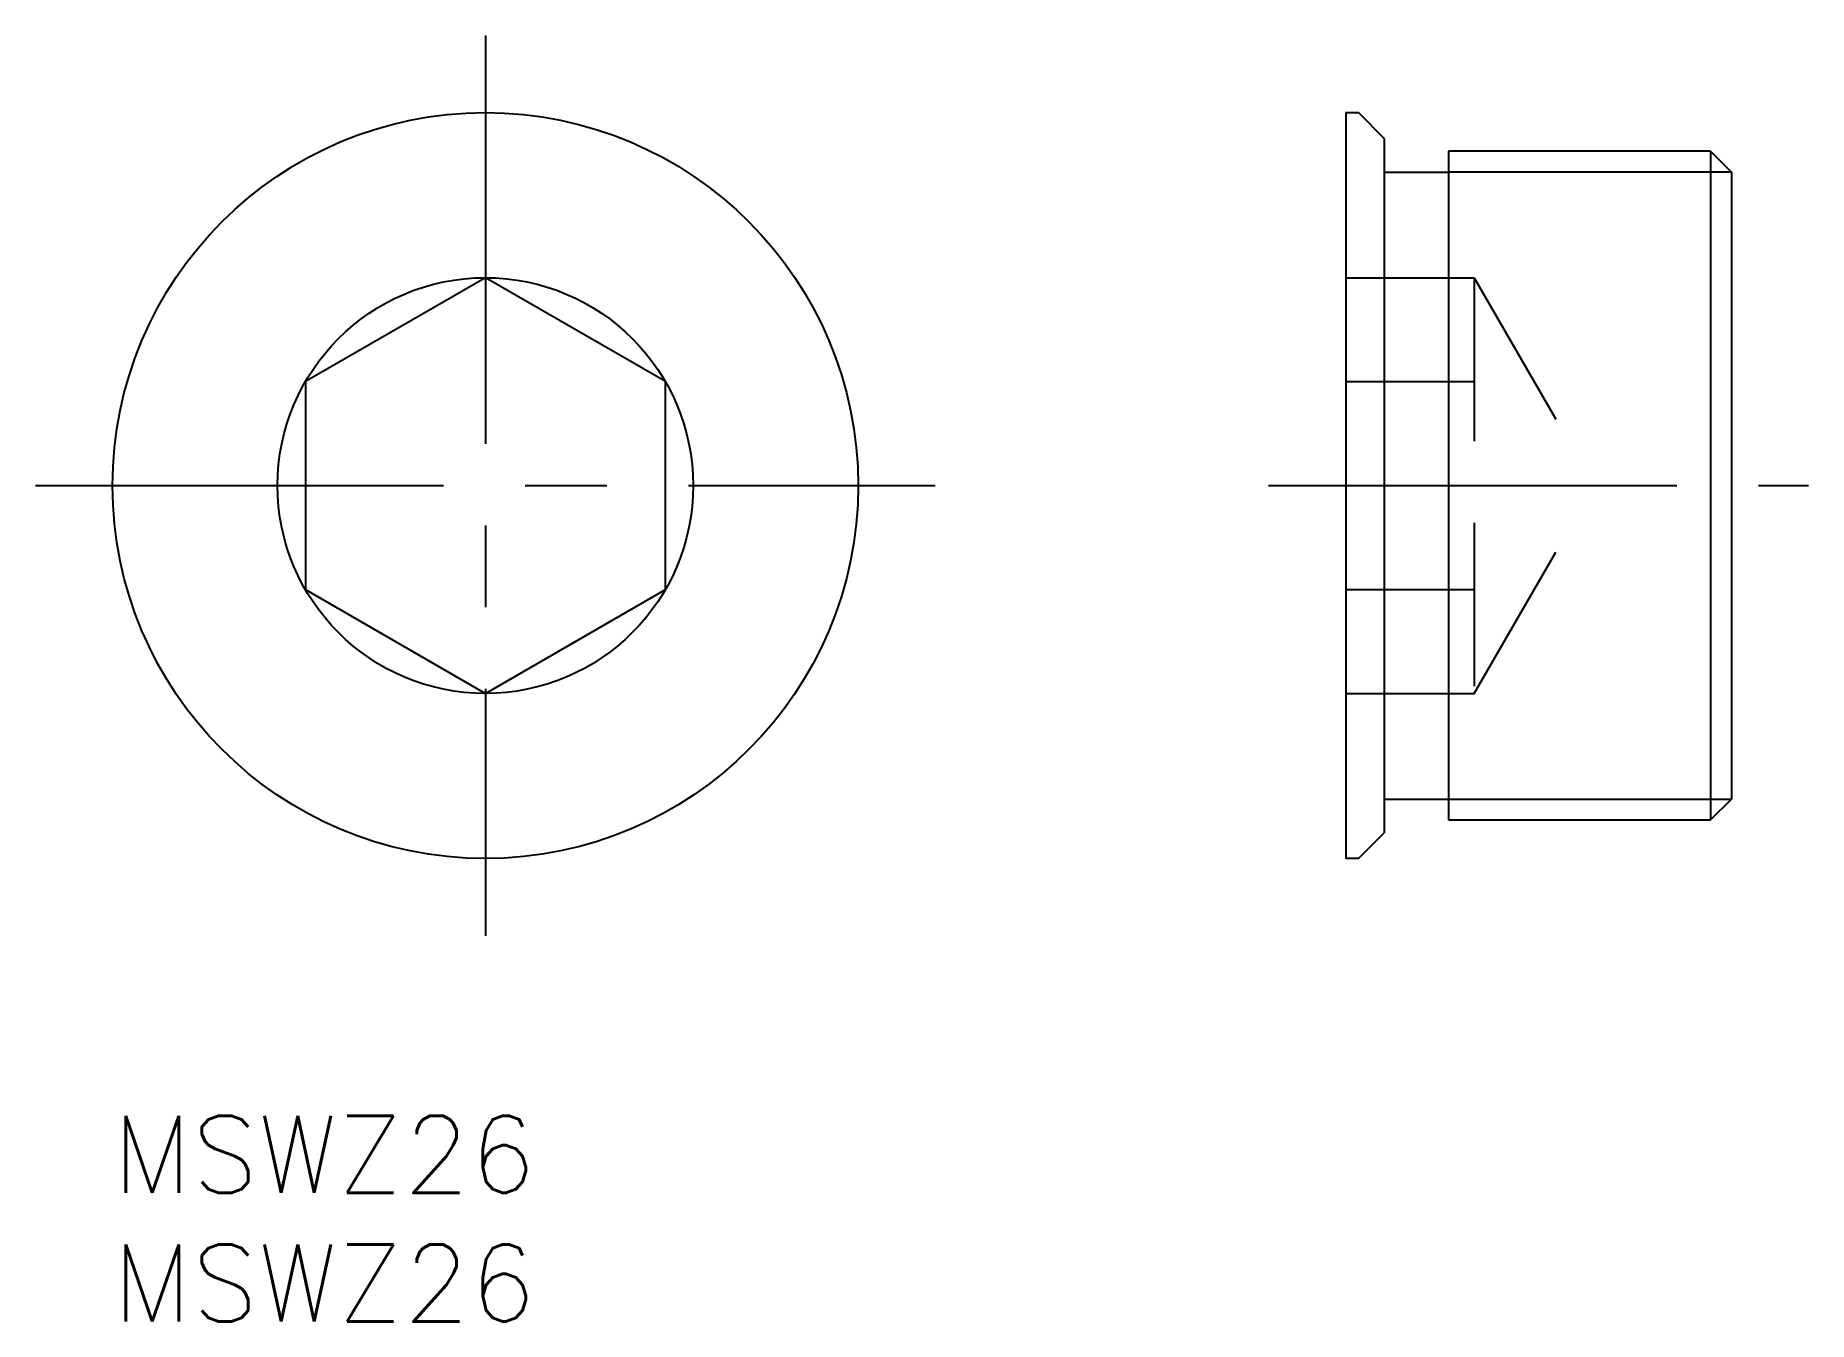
# Model space of a CAD drawing. Extents: x -3 to 66, y -8 to 42.
import ezdxf

# ---------------------------------------------------------------- set-up
doc = ezdxf.new("R2010")
doc.units = 0
doc.header["$LTSCALE"] = 0.5
doc.linetypes.add('CENTER', pattern=[50.8, 31.75, -6.35, 6.35, -6.35])
doc.linetypes.add('DASHED', pattern=[19.05, 12.7, -6.35])
for name, color, linetype in [('MSM_CENTER', 1, 'CENTER'), ('MSM_CONTINUOUS', 7, 'CONTINUOUS'), ('MSM_DASHED', 4, 'DASHED'), ('MSM_NARROW', 5, 'CONTINUOUS'), ('MSM_PART_NUMBER', 7, 'CONTINUOUS')]:
    doc.layers.add(name, color=color, linetype=linetype)
doc.styles.get("Standard").update_dxf_attribs({"font": 'txt.shx', "height": 3, "bigfont": 'bigfont.shx'})

# ---------------------------------------------------------------- blocks, each defined once
blk = doc.blocks.new('*U3')
at = {"layer": 'MSM_PART_NUMBER'}
blk.add_text('MSWZ26', height=3, dxfattribs=at).set_placement((0, -3))
blk = doc.blocks.new('*U4')
at = {"layer": 'MSM_PART_NUMBER'}
blk.add_text('MSWZ26', height=3, dxfattribs=at).set_placement((0, -8))

msp = doc.modelspace()

# ---------------------------------------------------------------- linework, layer by layer
at = {"layer": 'MSM_CENTER'}
for p, q in [((14.5, 42), (14.5, 7)), ((-3, 24.5), (32, 24.5)), ((44.966, 24.5), (65.966, 24.5))]:
    msp.add_line(p, q, dxfattribs=at)
at = {"layer": 'MSM_CONTINUOUS'}
for p, q in [((47.966, 39), (47.966, 10)), ((47.966, 39), (48.466, 39)), ((48.466, 39), (49.466, 38)), ((49.466, 38), (49.466, 11)), ((51.966, 37.5), (51.966, 11.5)), ((62.154, 37.5), (51.966, 37.5)), ((62.154, 37.5), (62.966, 36.688)), ((62.154, 37.5), (62.154, 11.5)), ((49.466, 36.688), (51.966, 36.688)), ((62.966, 36.688), (62.966, 12.312)), ((14.5, 32.583), (7.5, 28.541)), ((21.5, 28.541), (14.5, 32.583)), ((18, 30.562), (18, 30.562)), ((19.75, 29.552), (19.75, 29.552)), ((7.5, 28.541), (7.5, 20.459)), ((21.5, 20.459), (21.5, 28.541)), ((7.5, 20.459), (14.5, 16.417)), ((14.5, 16.417), (21.5, 20.459)), ((49.466, 12.312), (51.966, 12.312)), ((62.154, 11.5), (62.966, 12.312)), ((51.966, 11.5), (62.154, 11.5)), ((48.466, 10), (49.466, 11)), ((48.466, 10), (47.966, 10))]:
    msp.add_line(p, q, dxfattribs=at)
for radius in [14.5, 8.083]:
    msp.add_circle((14.5, 24.5), radius, dxfattribs=at)
at = {"layer": 'MSM_DASHED'}
for p, q in [((47.966, 32.583), (52.966, 32.583)), ((52.966, 32.583), (52.966, 16.417)), ((52.966, 32.583), (57.633, 24.5)), ((47.966, 28.541), (52.966, 28.541)), ((52.966, 16.417), (57.633, 24.5)), ((47.966, 20.459), (52.966, 20.459)), ((47.966, 16.417), (52.966, 16.417))]:
    msp.add_line(p, q, dxfattribs=at)
at = {"layer": 'MSM_NARROW'}
for p, q in [((62.966, 36.688), (51.966, 36.688)), ((51.966, 12.312), (62.966, 12.312))]:
    msp.add_line(p, q, dxfattribs=at)

# ---------------------------------------------------------------- block references
at = {"layer": 'MSM_CONTINUOUS'}
for name in ['*U3', '*U4']:
    msp.add_blockref(name, (0, 0), dxfattribs=at)

doc.saveas('drawing.dxf')
